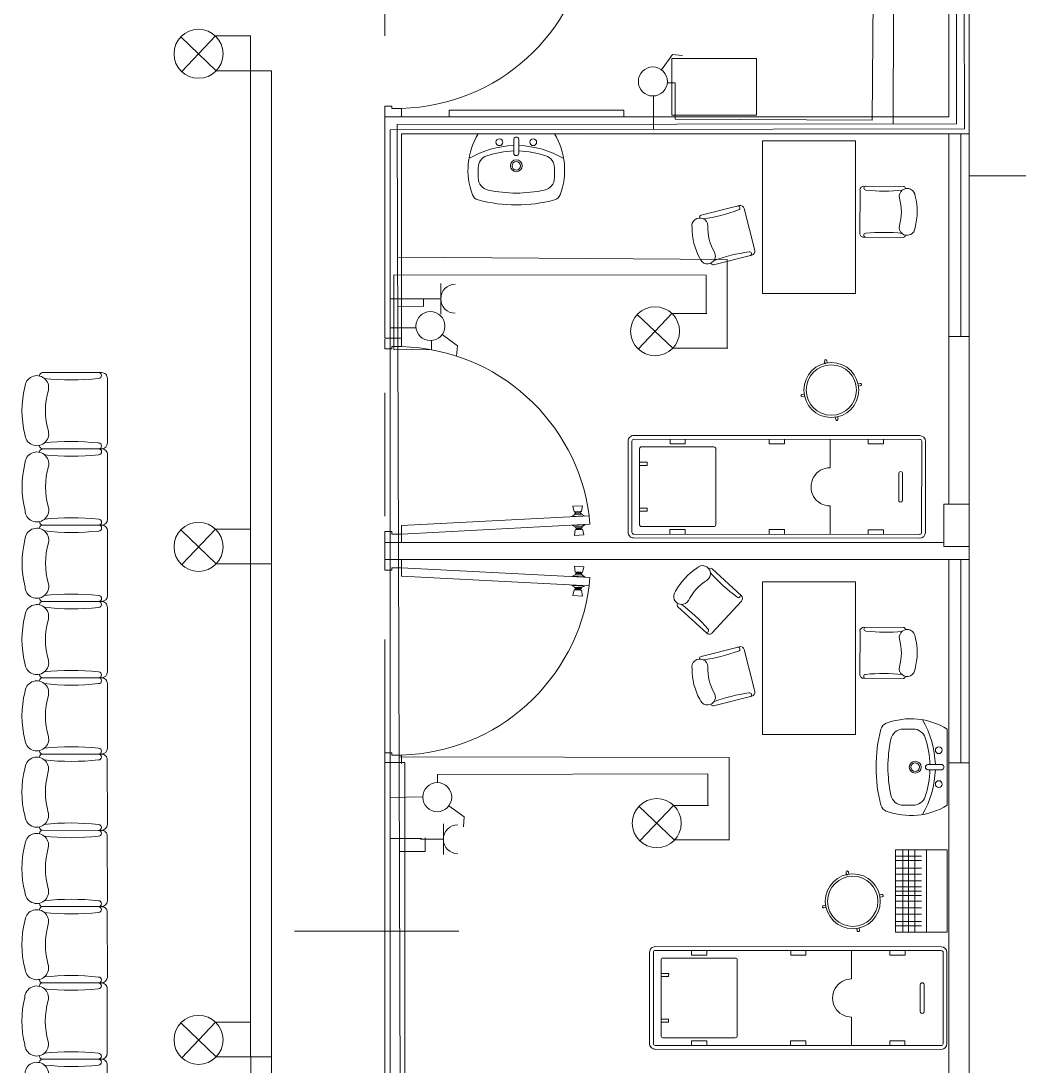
# Model space of a CAD drawing. Header units: millimetres. Extents: x 19.4 to 36.1, y 0 to 11.7.
# Drawn here: x 25.598 to 27.016, y 6.832 to 8.316 of the extents above; entities that cross this region are included whole.
import ezdxf

# ---------------------------------------------------------------- set-up
doc = ezdxf.new("R2010")
doc.units = ezdxf.units.MM
doc.header["$MEASUREMENT"] = 0
for name, pattern in [('CONTINUA', [0]), ('DIS', [3.5, 2.5, -1]), ('NASCOSTA', [0.375, 0.25, -0.125]), ('STYLE_02', [0.295276, 0.19685, -0.098425])]:
    doc.linetypes.add(name, pattern=pattern)
doc.layers.get('0').update_dxf_attribs({"lineweight": 9})
for name, color, linetype, lineweight in [('Fasa', 1, 'Continuous', 9), ('Fasa MCB to end', 30, 'Continuous', 9), ('Lampu', 7, 'Continuous', 9), ('netral2', 5, 'NASCOSTA', 9), ('Saklar_SK', 7, 'Continuous', 9), ('SEGMENTED 1 150', 253, 'Continuous', 5), ('WALL 1 150', 250, 'Continuous', 13)]:
    doc.layers.add(name, color=color, linetype=linetype, lineweight=lineweight)
doc.layers.add('FURNITURE K 1 150', color=7, linetype='Continuous', lineweight=9, true_color=0xa7aeab)

# ---------------------------------------------------------------- blocks, each defined once
blk = doc.blocks.new('lavadero')
for p, q in [((0, 0.225), (0, -0.225)), ((0.2597, 0.225), (0.2011, 0.225)), ((0.03, 0.015), (0.114, 0.015)), ((0.03, -0.015), (0.114, -0.015)), ((0.2011, -0.225), (0.2597, -0.225))]:
    blk.add_line(p, q)
for centre, radius in [((0.05, 0.1), 0.02), ((0.189, 0), 0.035), ((0.189, 0), 0.025), ((0.189, 0), 0.025), ((0.05, -0.1), 0.02)]:
    blk.add_circle(centre, radius)
for centre, radius, start, end in [((0.2152, -0.1285), 0.4139, 69.5025, 121.33086), ((0.6177, 0), 0.5477, 149.29337, 178.4305), ((0.3426, 0.2123), 0.05, 14.69728, 69.5025), ((0.2011, 0.15), 0.075, 90, 161.47782), ((0.2597, 0.15), 0.075, 11.66582, 90), ((-0.4668, 0), 0.8868, 345.30272, 14.69728), ((0.6488, 0), 0.5472, 161.47782, 178.42915), ((-0.4668, 0), 0.8168, 348.33418, 11.66582), ((0.0362, 0), 0.0163, 112.61986, 247.38014), ((0.114, 0), 0.015, 270, 90), ((0.6177, 0), 0.5477, 181.5695, 210.70663), ((0.6488, 0), 0.5472, 181.57085, 198.52218), ((0.2011, -0.15), 0.075, 198.52218, 270), ((0.2597, -0.15), 0.075, 270, 348.33418), ((0.2152, 0.1285), 0.4139, 238.66914, 290.4975), ((0.3426, -0.2123), 0.05, 290.4975, 345.30272)]:
    blk.add_arc(centre, radius, start, end)
blk = doc.blocks.new('PUERTA1')
at = {"lineweight": 15}
for p, q in [((-1.1414, 0), (-1.2, 0)), ((-0.0635, 0), (0, 0)), ((-0.0635, -0.0425), (-0.0635, 0)), ((-1.1556, -0.1), (-1.1556, -0.0425)), ((-1.1414, -0.0425), (-1.1556, -0.0425)), ((-1.1414, -0.0425), (-1.1414, 0)), ((-0.0635, -0.0425), (-0.0494, -0.0425)), ((-0.0494, -0.1), (-0.0494, -0.0425)), ((-1.1556, -0.1), (-1.205, -0.1)), ((-0.1561, -1.2076), (-0.0989, -0.0991)), ((-0.0494, -0.1), (-0.1076, -1.2102)), ((-0.0494, -0.1), (-0.0989, -0.0991)), ((-0.0494, -0.1), (0, -0.1)), ((-0.1538, -1.105), (-0.1637, -1.1214)), ((-0.1538, -1.105), (-0.1577, -1.1791)), ((-0.1516, -1.1052), (-0.1538, -1.105)), ((-0.1, -1.1079), (-0.1039, -1.1819)), ((-0.1022, -1.1077), (-0.1, -1.1079)), ((-0.1, -1.1079), (-0.0919, -1.1252)), ((-0.2166, -1.167), (-0.2137, -1.1109)), ((-0.1827, -1.162), (-0.2166, -1.167)), ((-0.1804, -1.1194), (-0.2137, -1.1109)), ((-0.1822, -1.153), (-0.1827, -1.162)), ((-0.1809, -1.1284), (-0.1822, -1.153)), ((-0.1766, -1.1533), (-0.1822, -1.153)), ((-0.1809, -1.1284), (-0.1804, -1.1194)), ((-0.1753, -1.1287), (-0.1809, -1.1284)), ((-0.1766, -1.1533), (-0.1768, -1.1567)), ((-0.1711, -1.157), (-0.1768, -1.1567)), ((-0.1753, -1.1287), (-0.1766, -1.1533)), ((-0.1753, -1.1287), (-0.1751, -1.1253)), ((-0.1695, -1.1256), (-0.1751, -1.1253)), ((-0.1711, -1.157), (-0.1714, -1.1615)), ((-0.1658, -1.1618), (-0.1714, -1.1615)), ((-0.1695, -1.1256), (-0.1711, -1.157)), ((-0.1695, -1.1256), (-0.1693, -1.1211)), ((-0.1637, -1.1214), (-0.1693, -1.1211)), ((-0.1637, -1.1214), (-0.1658, -1.1618)), ((-0.1577, -1.1791), (-0.1658, -1.1618)), ((-0.1535, -1.1422), (-0.1535, -1.1422)), ((-0.1535, -1.1422), (-0.1535, -1.1422)), ((-0.1039, -1.1819), (-0.094, -1.1655)), ((-0.0919, -1.1252), (-0.094, -1.1655)), ((-0.094, -1.1655), (-0.0884, -1.1658)), ((-0.0919, -1.1252), (-0.0863, -1.1254)), ((-0.0882, -1.1613), (-0.0884, -1.1658)), ((-0.0865, -1.1299), (-0.0882, -1.1613)), ((-0.0882, -1.1613), (-0.0826, -1.1616)), ((-0.0865, -1.1299), (-0.0863, -1.1254)), ((-0.0865, -1.1299), (-0.0809, -1.1302)), ((-0.0824, -1.1583), (-0.0826, -1.1616)), ((-0.0811, -1.1336), (-0.0824, -1.1583)), ((-0.0824, -1.1583), (-0.0768, -1.1586)), ((-0.0811, -1.1336), (-0.0809, -1.1302)), ((-0.0811, -1.1336), (-0.0755, -1.1339)), ((-0.0768, -1.1586), (-0.0772, -1.1675)), ((-0.0772, -1.1675), (-0.044, -1.176)), ((-0.0755, -1.1339), (-0.0768, -1.1586)), ((-0.0755, -1.1339), (-0.075, -1.1249)), ((-0.075, -1.1249), (-0.041, -1.1199)), ((-0.044, -1.176), (-0.041, -1.1199)), ((-0.1554, -1.1792), (-0.1577, -1.1791)), ((-0.1076, -1.2102), (-0.1561, -1.2076)), ((-0.1061, -1.1818), (-0.1039, -1.1819))]:
    blk.add_line(p, q, dxfattribs=at)
at = {"color": 8, "lineweight": 15}
blk.add_arc((-0.0065, -0.0679), 1.1495, 181.60091, 262.52577, dxfattribs=at)
blk = doc.blocks.new('sillon 1')
for p, q in [((-0.3305, -0.6887), (-0.3302, -0.1779)), ((-0.3048, -0.1525), (-0.3048, -0.1525)), ((0.3048, -0.1523), (0.3048, -0.1523)), ((0.3302, -0.1777), (0.3299, -0.6886)), ((0.2791, -0.7394), (-0.2797, -0.7395))]:
    blk.add_line(p, q)
for centre, radius, start, end in [((0.0002, -0.8255), 0.8255, 75.76553, 104.26559), ((-0.2003, -0.1283), 0.1029, 91.58521, 282.69594), ((0.2004, -0.1282), 0.1029, 257.33517, 88.44591), ((-0.3048, -0.1779), 0.0254, 90.01556, 180.01556), ((0.3048, -0.1777), 0.0254, 0.01556, 90.01556), ((-2.4547, -0.4252), 2.188, 353.75262, 6.15645), ((0.0002, -0.8382), 0.635, 73.75535, 106.27576), ((2.4544, -0.4285), 2.188, 173.75262, 186.15645), ((-0.3051, -0.6633), 0.0254, 180.01556, 0.01556), ((-0.2797, -0.6887), 0.0508, 180.01556, 270.01556), ((0.3045, -0.6632), 0.0254, 180.01556, 0.01556), ((0.2791, -0.6886), 0.0508, 270.01556, 0.01556)]:
    blk.add_arc(centre, radius, start, end)
blk = doc.blocks.new('saklar tunggal')
at = {"color": 30}
for p, q in [((6.9703, 1.4504), (6.9843, 1.4734)), ((6.9843, 1.4734), (6.9985, 1.4734))]:
    blk.add_line(p, q, dxfattribs=at)
blk.add_circle((6.9596, 1.4329), 0.0206, dxfattribs=at)
blk = doc.blocks.new('saklar')
at = {"color": 64}
for p, q in [((6.8013, 1.4433), (6.8013, 1.4759)), ((6.7795, 1.4433), (6.8231, 1.4433))]:
    blk.add_line(p, q, dxfattribs=at)
blk.add_arc((6.8013, 1.4228), 0.0206, 0, 180, dxfattribs=at)
blk = doc.blocks.new('lampu')
at = {"color": 250}
for p, q in [((7.1357, 3.4391), (7.1861, 3.391)), ((7.1848, 3.4404), (7.137, 3.3898)), ((7.1609, 3.4151), (7.1609, 3.4151))]:
    blk.add_line(p, q, dxfattribs=at)
at = {"color": 230}
blk.add_circle((7.1609, 3.4151), 0.0348, dxfattribs=at)
blk = doc.blocks.new('*U72')
at = {"layer": 'Fasa', "linetype": 'CONTINUA', "ltscale": 100}
blk.add_line((-0.0106, 0.0253), (0.0393, 0.0253), dxfattribs=at)
at = {"layer": 'netral2', "linetype": 'STYLE_02'}
blk.add_line((-0.0092, -0.024), (0.0691, -0.024), dxfattribs=at)
at = {"layer": 'Lampu', "color": 250}
blk.add_blockref('lampu', (-7.1952, -3.4151), dxfattribs=at)
blk = doc.blocks.new('*U73')
at = {"layer": 'Fasa', "color": 0, "linetype": 'ByBlock', "lineweight": -2, "transparency": 16777216}
for p in [(0, 1.4), (0, 0.7), (0, 0)]:
    blk.add_blockref('*U72', p, dxfattribs=at)

msp = doc.modelspace()

# ---------------------------------------------------------------- linework, layer by layer
at = {"layer": 'Fasa', "linetype": 'CONTINUA', "ltscale": 100}
for p, q in [((26.8085, 8.3769), (26.807, 8.1755)), ((25.924, 8.2948), (25.924, 7.5948)), ((26.5273, 8.2283), (26.5159, 8.2283)), ((26.5273, 8.1765), (26.5273, 8.2283)), ((26.807, 8.1755), (26.5273, 8.1765)), ((26.571, 7.9554), (26.1278, 7.9555)), ((26.1278, 7.9555), (26.1278, 7.8496)), ((26.5711, 7.9006), (26.571, 7.9554)), ((26.5223, 7.9008), (26.5721, 7.9008)), ((26.1811, 7.8494), (26.1811, 7.8624)), ((26.1278, 7.8496), (26.1811, 7.8494)), ((25.924, 7.5948), (25.924, 6.8948)), ((26.5735, 7.2473), (26.1899, 7.2462)), ((26.1899, 7.2462), (26.1899, 7.2348)), ((26.5735, 7.2029), (26.5735, 7.2473)), ((26.5248, 7.2025), (26.5746, 7.2025)), ((25.924, 6.8948), (25.9257, 6.5162))]:
    msp.add_line(p, q, dxfattribs=at)
at = {"layer": 'Fasa MCB to end', "linetype": 'CONTINUA', "ltscale": 100}
for p, q in [((26.9379, 8.163), (26.9356, 8.9157)), ((26.4963, 8.2096), (26.4963, 8.1628)), ((26.1223, 8.1617), (26.9379, 8.163)), ((26.1227, 6.7715), (26.1223, 8.1617)), ((26.1622, 7.9215), (26.1222, 7.9215)), ((26.1596, 7.8806), (26.1222, 7.8806)), ((26.1687, 7.2147), (26.1226, 7.2138)), ((26.167, 7.1556), (26.1226, 7.1556))]:
    msp.add_line(p, q, dxfattribs=at)
at = {"layer": 'FURNITURE K 1 150', "ltscale": 0.016}
for p, q in [((26.7894, 8.0147), (26.7897, 8.0761)), ((26.7953, 8.0817), (26.8514, 8.0813)), ((26.8541, 8.0785), (26.8541, 8.0785)), ((26.564, 8.0403), (26.6184, 8.0539)), ((26.6252, 8.0499), (26.6402, 7.9904)), ((26.562, 8.0369), (26.562, 8.0369)), ((26.851, 8.0088), (26.7949, 8.0091)), ((26.8538, 8.0116), (26.8538, 8.0116)), ((26.6361, 7.9836), (26.5817, 7.97)), ((26.5783, 7.972), (26.5783, 7.972)), ((26.7394, 7.8332), (26.74, 7.83)), ((26.7426, 7.8338), (26.7432, 7.8306)), ((26.79, 7.8016), (26.7868, 7.801)), ((26.7906, 7.7984), (26.7874, 7.7978)), ((26.7103, 7.7864), (26.7071, 7.7858)), ((26.7109, 7.7832), (26.7077, 7.7826)), ((26.7546, 7.7535), (26.7552, 7.7503)), ((26.7578, 7.7542), (26.7584, 7.751)), ((26.4604, 7.7196), (26.4603, 7.5903)), ((26.4658, 7.7196), (26.4657, 7.5903)), ((26.8745, 7.7274), (26.4685, 7.7277)), ((26.8745, 7.722), (26.4685, 7.7223)), ((26.5199, 7.7223), (26.5199, 7.7158)), ((26.5416, 7.7223), (26.5416, 7.7158)), ((26.6607, 7.7222), (26.6607, 7.7157)), ((26.6823, 7.7222), (26.6823, 7.7157)), ((26.7473, 7.7221), (26.7472, 7.6818)), ((26.8014, 7.7221), (26.8014, 7.7156)), ((26.823, 7.7221), (26.823, 7.7156)), ((26.8771, 7.5899), (26.8772, 7.7193)), ((26.8825, 7.5899), (26.8826, 7.7193)), ((26.4766, 7.7088), (26.4765, 7.6011)), ((26.5822, 7.7114), (26.4793, 7.7115)), ((26.5416, 7.7158), (26.5199, 7.7158)), ((26.5849, 7.7087), (26.5848, 7.601)), ((26.6823, 7.7157), (26.6607, 7.7157)), ((26.8014, 7.7156), (26.823, 7.7156)), ((26.4766, 7.6896), (26.4874, 7.6896)), ((26.4874, 7.6896), (26.4874, 7.6852)), ((26.4766, 7.6852), (26.4874, 7.6852)), ((26.8446, 7.6357), (26.8447, 7.6736)), ((26.85, 7.6357), (26.8501, 7.6736)), ((26.7472, 7.6277), (26.7472, 7.5873)), ((26.4765, 7.6246), (26.4874, 7.6246)), ((26.4765, 7.6203), (26.4874, 7.6203)), ((26.4874, 7.6246), (26.4874, 7.6203)), ((26.4792, 7.5984), (26.5821, 7.5983)), ((26.4684, 7.5875), (26.8744, 7.5872)), ((26.5198, 7.594), (26.5415, 7.594)), ((26.5198, 7.5875), (26.5198, 7.594)), ((26.5415, 7.5875), (26.5415, 7.594)), ((26.6606, 7.5874), (26.6606, 7.5939)), ((26.6606, 7.5939), (26.6822, 7.5939)), ((26.6822, 7.5874), (26.6822, 7.5939)), ((26.8013, 7.5873), (26.8013, 7.5938)), ((26.823, 7.5938), (26.8013, 7.5938)), ((26.8229, 7.5873), (26.823, 7.5938)), ((26.4684, 7.5821), (26.8744, 7.5818)), ((26.5796, 7.5383), (26.621, 7.5004)), ((26.5757, 7.5381), (26.5757, 7.5381)), ((26.5305, 7.4887), (26.5305, 7.4887)), ((26.572, 7.4469), (26.5307, 7.4848)), ((26.6213, 7.4925), (26.5799, 7.4472)), ((26.7894, 7.3885), (26.7897, 7.4498)), ((26.7953, 7.4554), (26.8514, 7.4551)), ((26.8541, 7.4523), (26.8541, 7.4523)), ((26.564, 7.414), (26.6184, 7.4277)), ((26.6252, 7.4236), (26.6402, 7.3641)), ((26.562, 7.4106), (26.562, 7.4106)), ((26.851, 7.3825), (26.7949, 7.3829)), ((26.8538, 7.3853), (26.8538, 7.3853)), ((26.5783, 7.3457), (26.5783, 7.3457)), ((26.6361, 7.3573), (26.5817, 7.3437)), ((26.8402, 7.0222), (26.8402, 7.1394)), ((26.8402, 7.1394), (26.9135, 7.1394)), ((26.8505, 7.1394), (26.8505, 7.0222)), ((26.8586, 7.1394), (26.8586, 7.0222)), ((26.8674, 7.1394), (26.8674, 7.0222)), ((26.8839, 7.1394), (26.8839, 7.0222)), ((26.9135, 7.1394), (26.9135, 7.0222)), ((26.8769, 7.1303), (26.8402, 7.1303)), ((26.8769, 7.1241), (26.8402, 7.1241)), ((26.7731, 7.108), (26.7737, 7.1048)), ((26.8769, 7.1134), (26.8402, 7.1134)), ((26.7699, 7.1074), (26.7705, 7.1042)), ((26.8769, 7.1046), (26.8402, 7.1046)), ((26.8769, 7.0952), (26.8402, 7.0952)), ((26.8769, 7.087), (26.8402, 7.087)), ((26.8769, 7.0808), (26.8402, 7.0808)), ((26.8205, 7.0758), (26.8173, 7.0752)), ((26.8211, 7.0726), (26.818, 7.072)), ((26.8769, 7.0745), (26.8402, 7.0745)), ((26.8769, 7.0663), (26.8402, 7.0663)), ((26.7408, 7.0606), (26.7377, 7.06)), ((26.7415, 7.0574), (26.7383, 7.0568)), ((26.8769, 7.0569), (26.8402, 7.0569)), ((26.8769, 7.0481), (26.8402, 7.0481)), ((26.8769, 7.0375), (26.8402, 7.0375)), ((26.7851, 7.0277), (26.7857, 7.0245)), ((26.7883, 7.0283), (26.7889, 7.0251)), ((26.8769, 7.0312), (26.8402, 7.0312)), ((26.9135, 7.0222), (26.8402, 7.0222)), ((26.4909, 6.9938), (26.4908, 6.8644)), ((26.4963, 6.9938), (26.4962, 6.8644)), ((26.905, 7.0016), (26.499, 7.0019)), ((26.905, 6.9962), (26.499, 6.9965)), ((26.5505, 6.9965), (26.5504, 6.99)), ((26.5721, 6.99), (26.5504, 6.99)), ((26.5721, 6.9965), (26.5721, 6.99)), ((26.6912, 6.9964), (26.6912, 6.9899)), ((26.7128, 6.9899), (26.6912, 6.9899)), ((26.7128, 6.9963), (26.7128, 6.9899)), ((26.7778, 6.9963), (26.7778, 6.956)), ((26.8319, 6.9963), (26.8319, 6.9898)), ((26.8319, 6.9898), (26.8536, 6.9897)), ((26.8536, 6.9962), (26.8536, 6.9897)), ((26.9076, 6.8641), (26.9077, 6.9935)), ((26.913, 6.8641), (26.9131, 6.9935)), ((26.5071, 6.983), (26.5071, 6.8753)), ((26.6127, 6.9856), (26.5098, 6.9857)), ((26.6154, 6.9829), (26.6153, 6.8752)), ((26.5071, 6.9638), (26.518, 6.9637)), ((26.518, 6.9637), (26.5179, 6.9594)), ((26.5071, 6.9594), (26.5179, 6.9594)), ((26.8752, 6.9099), (26.8752, 6.9478)), ((26.8806, 6.9099), (26.8806, 6.9478)), ((26.7777, 6.9018), (26.7777, 6.8615)), ((26.5071, 6.8988), (26.5179, 6.8988)), ((26.5071, 6.8945), (26.5179, 6.8945)), ((26.5179, 6.8988), (26.5179, 6.8945)), ((26.5098, 6.8725), (26.6126, 6.8725)), ((26.4989, 6.8617), (26.9049, 6.8614)), ((26.4989, 6.8563), (26.9049, 6.856)), ((26.5504, 6.8682), (26.572, 6.8682)), ((26.5504, 6.8617), (26.5504, 6.8682)), ((26.572, 6.8617), (26.572, 6.8682)), ((26.6911, 6.8616), (26.6911, 6.8681)), ((26.6911, 6.8681), (26.7127, 6.8681)), ((26.7127, 6.8616), (26.7127, 6.8681)), ((26.8318, 6.8615), (26.8318, 6.868)), ((26.8535, 6.868), (26.8318, 6.868)), ((26.8535, 6.8615), (26.8535, 6.868))]:
    msp.add_line(p, q, dxfattribs=at)
for points in [[(26.651, 8.1458), (26.651, 7.9293), (26.7834, 7.9293), (26.7834, 8.1458)], [(26.651, 7.5196), (26.651, 7.3031), (26.7834, 7.3031), (26.7834, 7.5196)]]:
    msp.add_lwpolyline(points, close=True, dxfattribs=at)
for centre, radius in [((26.7489, 7.7921), 0.039), ((26.7489, 7.7921), 0.0357), ((26.7794, 7.0663), 0.039), ((26.7794, 7.0663), 0.0357)]:
    msp.add_circle(centre, radius, dxfattribs=at)
for centre, radius, start, end in [((26.7952, 8.0761), 0.00558, 89.7283, 179.7283), ((26.798, 8.0789), 0.00279, 89.7283, 269.7283), ((26.8254, 8.3148), 0.2403, 263.4654, 275.8692), ((26.8567, 8.0671), 0.0113, 1.298, 192.4087), ((26.8514, 8.0785), 0.00279, 359.7283, 89.7283), ((26.7787, 8.0454), 0.0697, 343.4681, 15.9885), ((26.7801, 8.0454), 0.0907, 345.4783, 13.9783), ((26.5338, 8.2732), 0.2403, 277.8737, 290.2776), ((26.6164, 8.0506), 0.00279, 284.1367, 104.1367), ((26.6198, 8.0485), 0.00558, 14.1367, 104.1367), ((26.5622, 8.0251), 0.0113, 1.4563, 192.567), ((26.5647, 8.0376), 0.00279, 104.1367, 194.1367), ((26.6418, 8.0225), 0.0907, 179.8866, 208.3867), ((26.6432, 8.0229), 0.0697, 177.8765, 210.3969), ((26.795, 8.0147), 0.00558, 179.7283, 269.7283), ((26.7977, 8.0119), 0.00279, 89.7283, 269.7283), ((26.8223, 7.7757), 0.2403, 83.4654, 95.8692), ((26.8565, 8.023), 0.0113, 167.0479, 358.1587), ((26.851, 8.0116), 0.00279, 269.7283, 359.7283), ((26.573, 7.9825), 0.0113, 195.7063, 26.8171), ((26.665, 7.7503), 0.2403, 97.8737, 110.2776), ((26.6328, 7.9856), 0.00279, 284.1367, 104.1367), ((26.6348, 7.989), 0.00558, 284.1367, 14.1367), ((26.5811, 7.9727), 0.00279, 194.1367, 284.1367), ((26.741, 7.8336), 0.00162, 9.7059, 191.9101), ((26.741, 7.8316), 0.00217, 190.808, 275.808), ((26.7903, 7.8), 0.00162, 279.7059, 101.9101), ((26.7074, 7.7842), 0.00162, 99.7059, 281.9101), ((26.7568, 7.7506), 0.00162, 189.7059, 11.9101), ((26.4685, 7.7196), 0.00812, 89.958, 179.958), ((26.4685, 7.7196), 0.00271, 89.958, 179.958), ((26.8745, 7.7193), 0.00812, 359.958, 89.958), ((26.8745, 7.7193), 0.00271, 359.958, 89.958), ((26.4793, 7.7088), 0.00271, 89.958, 179.958), ((26.5822, 7.7087), 0.00271, 359.958, 89.958), ((26.7472, 7.6547), 0.0271, 89.958, 269.958), ((26.8474, 7.6736), 0.00271, 359.958, 179.958), ((26.8473, 7.6357), 0.00271, 179.958, 359.958), ((26.4792, 7.6011), 0.00271, 179.958, 269.958), ((26.5821, 7.601), 0.00271, 269.958, 359.958), ((26.4684, 7.5902), 0.00812, 179.958, 269.958), ((26.4684, 7.5902), 0.00271, 179.958, 269.958), ((26.8744, 7.59), 0.00812, 269.958, 359.958), ((26.8744, 7.59), 0.00271, 269.958, 359.958), ((26.6076, 7.4635), 0.0907, 123.2987, 151.7988), ((26.566, 7.5315), 0.0113, 304.8684, 135.9791), ((26.5777, 7.5363), 0.00279, 47.5488, 137.5488), ((26.7574, 7.6918), 0.2403, 221.2858, 233.6897), ((26.6087, 7.4626), 0.0697, 121.2886, 153.809), ((26.5363, 7.499), 0.0113, 139.1184, 330.2291), ((26.617, 7.5002), 0.00279, 227.5488, 47.5488), ((26.6172, 7.4963), 0.00558, 317.5488, 47.5488), ((26.5326, 7.4869), 0.00279, 137.5488, 227.5488), ((26.3932, 7.2944), 0.2403, 41.2858, 53.6897), ((26.5718, 7.4508), 0.00279, 227.5488, 47.5488), ((26.7952, 7.4498), 0.00558, 89.7283, 179.7283), ((26.798, 7.4526), 0.00279, 89.7283, 269.7283), ((26.8254, 7.6885), 0.2403, 263.4654, 275.8692), ((26.8567, 7.4408), 0.0113, 1.298, 192.4087), ((26.8514, 7.4523), 0.00279, 359.7283, 89.7283), ((26.5758, 7.451), 0.00558, 227.5488, 317.5488), ((26.7787, 7.4191), 0.0697, 343.4681, 15.9885), ((26.7801, 7.4191), 0.0907, 345.4783, 13.9783), ((26.5338, 7.647), 0.2403, 277.8737, 290.2776), ((26.6164, 7.4243), 0.00279, 284.1367, 104.1367), ((26.6198, 7.4223), 0.00558, 14.1367, 104.1367), ((26.5622, 7.3989), 0.0113, 1.4563, 192.567), ((26.5647, 7.4113), 0.00279, 104.1367, 194.1367), ((26.6418, 7.3962), 0.0907, 179.8866, 208.3867), ((26.6432, 7.3966), 0.0697, 177.8765, 210.3969), ((26.8565, 7.3968), 0.0113, 167.0479, 358.1587), ((26.795, 7.3884), 0.00558, 179.7283, 269.7283), ((26.7977, 7.3856), 0.00279, 89.7283, 269.7283), ((26.8223, 7.1494), 0.2403, 83.4654, 95.8692), ((26.851, 7.3853), 0.00279, 269.7283, 359.7283), ((26.573, 7.3562), 0.0113, 195.7063, 26.8171), ((26.665, 7.1241), 0.2403, 97.8737, 110.2776), ((26.6328, 7.3594), 0.00279, 284.1367, 104.1367), ((26.6348, 7.3628), 0.00558, 284.1367, 14.1367), ((26.5811, 7.3464), 0.00279, 194.1367, 284.1367), ((26.7715, 7.1077), 0.00162, 9.7059, 191.9101), ((26.7716, 7.1058), 0.00217, 190.808, 275.808), ((26.8209, 7.0742), 0.00162, 279.7059, 101.9101), ((26.7379, 7.0584), 0.00162, 99.7059, 281.9101), ((26.7873, 7.0248), 0.00162, 189.7059, 11.9101), ((26.499, 6.9938), 0.00812, 89.958, 179.958), ((26.499, 6.9938), 0.00271, 89.958, 179.958), ((26.905, 6.9935), 0.00812, 359.958, 89.958), ((26.905, 6.9935), 0.00271, 359.958, 89.958), ((26.5098, 6.983), 0.00271, 89.958, 179.958), ((26.6127, 6.9829), 0.00271, 359.958, 89.958), ((26.7777, 6.9289), 0.0271, 89.958, 269.958), ((26.8779, 6.9478), 0.00271, 359.958, 179.958), ((26.8779, 6.9099), 0.00271, 179.958, 359.958), ((26.5098, 6.8752), 0.00271, 179.958, 269.958), ((26.6126, 6.8752), 0.00271, 269.958, 359.958), ((26.4989, 6.8644), 0.00812, 179.958, 269.958), ((26.4989, 6.8644), 0.00271, 179.958, 269.958), ((26.9049, 6.8641), 0.00812, 269.958, 359.958), ((26.9049, 6.8641), 0.00271, 269.958, 359.958)]:
    msp.add_arc(centre, radius, start, end, dxfattribs=at)
at = {"layer": 'netral2', "linetype": 'CONTINUA', "ltscale": 100}
for p, q in [((26.9268, 8.1699), (26.9265, 8.9262)), ((26.8374, 8.3278), (26.8368, 8.1699)), ((25.9538, 8.2455), (25.9538, 7.5455)), ((26.1325, 8.1689), (26.9268, 8.1699)), ((26.1367, 6.7847), (26.1325, 8.1689)), ((26.6009, 7.9775), (26.1332, 7.9806)), ((26.6009, 7.8517), (26.6009, 7.9775)), ((26.17, 7.9108), (26.1335, 7.9113)), ((26.17, 7.9219), (26.17, 7.9108)), ((25.9538, 7.5455), (25.9538, 6.8455)), ((26.6039, 7.2704), (26.1356, 7.2713)), ((26.6039, 7.1536), (26.6039, 7.2704)), ((26.1721, 7.1562), (26.1721, 7.1368)), ((26.1721, 7.1368), (26.1355, 7.1368)), ((25.9538, 6.8455), (25.9538, 6.5425))]:
    msp.add_line(p, q, dxfattribs=at)
at = {"layer": 'netral2', "linetype": 'STYLE_02'}
for p, q in [((26.5237, 7.8515), (26.602, 7.8515)), ((26.5261, 7.1533), (26.6044, 7.1533))]:
    msp.add_line(p, q, dxfattribs=at)
at = {"layer": 'SEGMENTED 1 150', "linetype": 'DIS', "ltscale": 0.07}
for p, q in [((26.1147, 8.4699), (26.1147, 8.1801)), ((26.1147, 7.6131), (26.1147, 7.8657)), ((26.1147, 7.2631), (26.1147, 7.5517))]:
    msp.add_line(p, q, dxfattribs=at)
at = {"layer": 'WALL 1 150', "lineweight": 15, "ltscale": 0.5}
for p, q in [((26.9446, 9.8083), (26.9446, 6.741)), ((26.9158, 8.1801), (26.9158, 8.6537)), ((26.9158, 8.1801), (26.1147, 8.1801)), ((26.1147, 7.8657), (26.1147, 8.1801)), ((26.1387, 8.156), (26.9446, 8.156)), ((26.1387, 7.8657), (26.1387, 8.156)), ((26.9158, 8.156), (26.9158, 7.6299)), ((30.2766, 8.0964), (26.9446, 8.0964)), ((26.1387, 7.8657), (26.1147, 7.8657)), ((26.9158, 7.8681), (26.9446, 7.8681)), ((26.9158, 7.5517), (26.9158, 6.7939)), ((26.1147, 6.7651), (26.1147, 7.2631)), ((26.1435, 7.2631), (26.1147, 7.2631)), ((26.1435, 6.7939), (26.1435, 7.2631)), ((26.9158, 7.263), (26.9446, 7.263))]:
    msp.add_line(p, q, dxfattribs=at)
at = {"layer": 'WALL 1 150', "ltscale": 0.025}
for p, q in [((26.9326, 7.8681), (26.9326, 8.156)), ((26.9326, 7.263), (26.9326, 7.5517))]:
    msp.add_line(p, q, dxfattribs=at)
at = {"layer": 'WALL 1 150', "linetype": 'CONTINUA', "lineweight": 15}
for p, q in [((26.9085, 7.5698), (26.9085, 7.6299)), ((26.9085, 7.6299), (26.9446, 7.6299)), ((26.9446, 7.6299), (26.9446, 7.5698)), ((26.9446, 7.5698), (26.9085, 7.5698))]:
    msp.add_line(p, q, dxfattribs=at)
at = {"layer": 'WALL 1 150', "ltscale": 0.5}
msp.add_line((26.2198, 7.024), (25.9865, 7.024), dxfattribs=at)
for points in [[(26.6427, 8.1825), (26.5223, 8.1825), (26.5223, 8.2627), (26.6427, 8.2627)], [(26.2063, 8.1801), (26.4543, 8.1801), (26.4543, 8.1894), (26.2063, 8.1894)]]:
    msp.add_lwpolyline(points, close=True, dxfattribs=at)
at = {"layer": 'WALL 1 150', "lineweight": 15, "ltscale": 0.5}
for points in [[(26.1147, 7.5517), (26.1147, 7.5758), (26.9085, 7.5758)], [(26.1147, 7.5517), (26.9446, 7.5517)]]:
    msp.add_lwpolyline(points, dxfattribs=at)

# ---------------------------------------------------------------- block references
at = {"lineweight": 15, "yscale": 0.240571977810322, "zscale": 0.240571977810322, "rotation": 90}
for p, xscale in [((26.1147, 8.4699), 0.240571977810322), ((26.1147, 7.5758), -0.240571977810322), ((26.1147, 7.5518), 0.240571977810322)]:
    msp.add_blockref('PUERTA1', p, dxfattribs=dict(at, xscale=xscale))
at = {"rotation": 90}
for name, p, xscale, yscale, zscale in [('lavadero', (26.3016, 8.156), -0.240571977810322, 0.240571977810322, 0.240571977810322), ('sillon 1', (25.5997, 7.7628), 0.1640099458721787, 0.1640099458721787, 0.1640099458721787), ('sillon 1', (25.5998, 7.6545), 0.1640099458721787, 0.1640099458721787, 0.1640099458721787), ('sillon 1', (25.5998, 7.5462), 0.1640099458721787, 0.1640099458721787, 0.1640099458721787), ('sillon 1', (25.5997, 7.4378), 0.1640099458721787, 0.1640099458721787, 0.1640099458721787), ('sillon 1', (25.5997, 7.3295), 0.1640099458721787, 0.1640099458721787, 0.1640099458721787), ('sillon 1', (25.5996, 7.2212), 0.1640099458721787, 0.1640099458721787, 0.1640099458721787), ('sillon 1', (25.5996, 7.1129), 0.1640099458721787, 0.1640099458721787, 0.1640099458721787), ('sillon 1', (25.5996, 7.0046), 0.1640099458721787, 0.1640099458721787, 0.1640099458721787), ('sillon 1', (25.5995, 6.8963), 0.1640099458721787, 0.1640099458721787, 0.1640099458721787), ('sillon 1', (25.5996, 6.788), 0.1640099458721787, 0.1640099458721787, 0.1640099458721787)]:
    msp.add_blockref(name, p, dxfattribs=dict(at, xscale=xscale, yscale=yscale, zscale=zscale))
at = {"xscale": -0.240571977810322, "yscale": 0.240571977810322, "zscale": 0.240571977810322}
msp.add_blockref('lavadero', (26.9135, 7.2567), dxfattribs=at)
at = {"layer": 'Fasa', "linetype": 'CONTINUA'}
msp.add_blockref('*U73', (25.8847, 6.8695), dxfattribs=at)
at = {"layer": 'Lampu', "color": 250}
for p in [(19.3377, 4.4604), (19.3401, 3.7621)]:
    msp.add_blockref('lampu', p, dxfattribs=at)
at = {"layer": 'Saklar_SK', "color": 250}
for name, p, rotation in [('saklar tunggal', (19.4403, 7.3857), 355.1918437598785), ('saklar', (27.6377, 1.1204), 89.99999999999942), ('saklar tunggal', (25.3351, 14.9381), 265.1918437598782), ('saklar tunggal', (25.3449, 14.2693), 265.1918437598782), ('saklar', (27.6414, 0.353), 89.99999999999942)]:
    msp.add_blockref(name, p, dxfattribs=dict(at, rotation=rotation))

doc.saveas('drawing.dxf')
